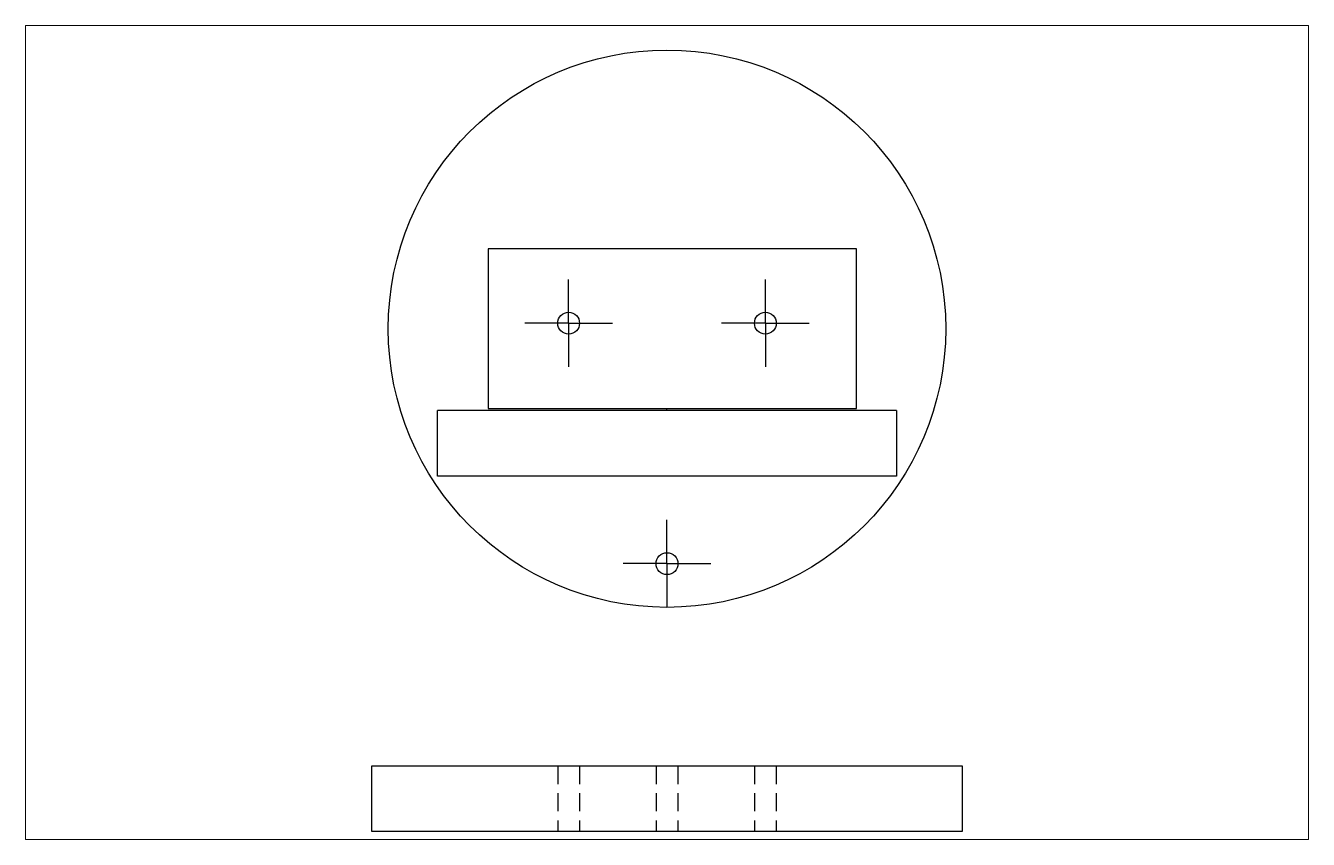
# Paper-space layout 'Sheet2' of a CAD drawing. Header units: millimetres. Extents: x 40 to 364, y 26 to 231.
# The model-space entities are those that its viewports show. They can reach past a viewport. Long polylines and large blocks are cut down to what shows.
import ezdxf

# ---------------------------------------------------------------- set-up
doc = ezdxf.new("R2010")
doc.units = ezdxf.units.MM
doc.linetypes.add('DASH2', pattern=[19.05, 12.7, -6.35])
for name, color, linetype in [('Camera', 3, 'Continuous'), ('Hidden', 2, 'DASH2'), ('Mark', 6, 'Continuous')]:
    doc.layers.add(name, color=color, linetype=linetype)

msp = doc.modelspace()

# ---------------------------------------------------------------- linework, layer by layer
for p, q in [((83, 190), (137, 190)), ((83, 184), (83, 190)), ((137, 190), (137, 184)), ((137, 184), (83, 184))]:
    msp.add_line(p, q)
for centre, radius in [((110, 230), 25.5), ((101, 230.5), 1), ((119, 230.5), 1), ((110, 208.5), 1)]:
    msp.add_circle(centre, radius)
at = {"layer": 'Camera'}
for p, q in [((127.35, 237.3), (93.65, 237.3)), ((93.65, 237.3), (93.65, 222.7)), ((127.35, 222.7), (127.35, 237.3)), ((93.65, 222.7), (111, 222.7)), ((110, 222.5), (110, 222.7)), ((110, 222.7), (127.35, 222.7))]:
    msp.add_line(p, q, dxfattribs=at)
at = {"layer": 'Hidden'}
for p, q in [((100, 190), (100, 184)), ((102, 190), (102, 184)), ((109, 190), (109, 184)), ((111, 190), (111, 184)), ((118, 190), (118, 184)), ((120, 190), (120, 184))]:
    msp.add_line(p, q, dxfattribs=at)
at = {"layer": 'Mark'}
for p, q in [((101, 230.5), (101, 234.5)), ((119, 230.5), (119, 234.5)), ((101, 230.5), (97, 230.5)), ((101, 230.5), (105, 230.5)), ((101, 230.5), (101, 226.5)), ((119, 230.5), (115, 230.5)), ((119, 230.5), (119, 226.5)), ((119, 230.5), (123, 230.5)), ((131, 222.5), (89, 222.5)), ((89, 216.5), (89, 222.5)), ((131, 222.5), (131, 216.5)), ((131, 216.5), (89, 216.5)), ((110, 208.5), (110, 212.5)), ((110, 208.5), (106, 208.5)), ((110, 208.5), (114, 208.5)), ((110, 208.5), (110, 204.5))]:
    msp.add_line(p, q, dxfattribs=at)

psp = doc.layouts.new('Sheet2')

# ---------------------------------------------------------------- viewports
at = {"layer": '0'}
psp.add_viewport(center=(202.5, 128.5), size=(324, 205.6), view_center_point=(110, 220.5), view_height=74.46, dxfattribs=at)

doc.saveas('drawing.dxf')
